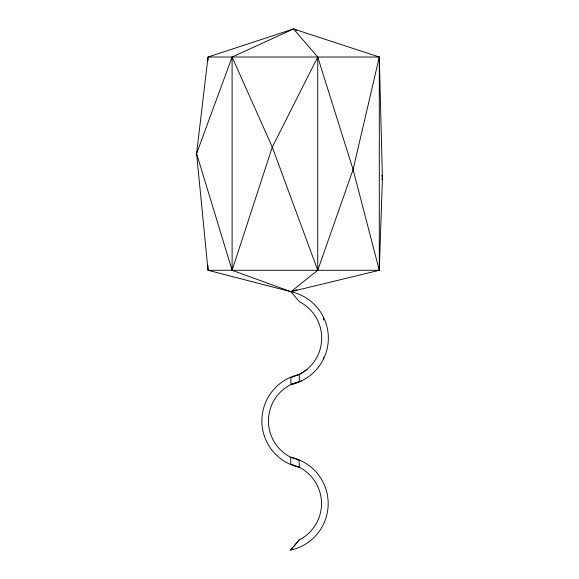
<?xml version="1.0" encoding="UTF-8"?>
<svg xmlns="http://www.w3.org/2000/svg" width="579" height="579" viewBox="0 0 579 579"><rect width="100%" height="100%" fill="white"/><g stroke="black" fill="none" stroke-linecap="round" stroke-linejoin="round"><path stroke-width="0.87" d="M208.027 265.768L208.027 270.284L379.303 270.284L382.415 178.014L379.303 57.032L293.517 28.95L208.027 57.032L196.585 153.558L208.027 270.284L290.911 291.7L379.303 270.284L379.303 57.032L208.027 57.032L208.027 60.65M379.303 57.032L353.089 169.56L317.741 270.284L290.911 291.7A47.5 47.5 0 0 1 290.911 384.543A40.733 40.733 0 0 0 290.658 457.236L299.068 460.377L299.321 467.304A47.5 47.5 0 0 1 299.321 374.454A40.783 40.783 0 0 0 299.321 301.673L290.911 291.7L232.107 270.284L196.585 153.558L232.107 57.032L293.517 28.95L296.81 30.448M381.908 179.736L382.415 178.014L381.829 175.386M290.745 550.05A47.5 47.5 0 0 0 290.745 457.207L290.745 464.032L299.148 467.181A40.783 40.783 0 0 1 299.148 539.961L290.745 550.05L292.424 548.031M293.546 546.685L299.148 539.961M290.911 384.543L301.066 381.098L290.911 384.543L290.911 377.602L299.321 374.454L306.834 369.547M290.911 291.7L296.918 289.695M293.517 28.95L317.741 57.032L353.089 169.56L379.303 270.284M323.408 357.149L323.567 358.886M323.567 317.357L323.567 320.064M299.321 374.454L299.321 381.395M272.282 147.138L232.107 270.284L232.107 57.032L272.282 147.138L317.741 270.284L317.741 57.032L272.282 147.138"/></g></svg>
